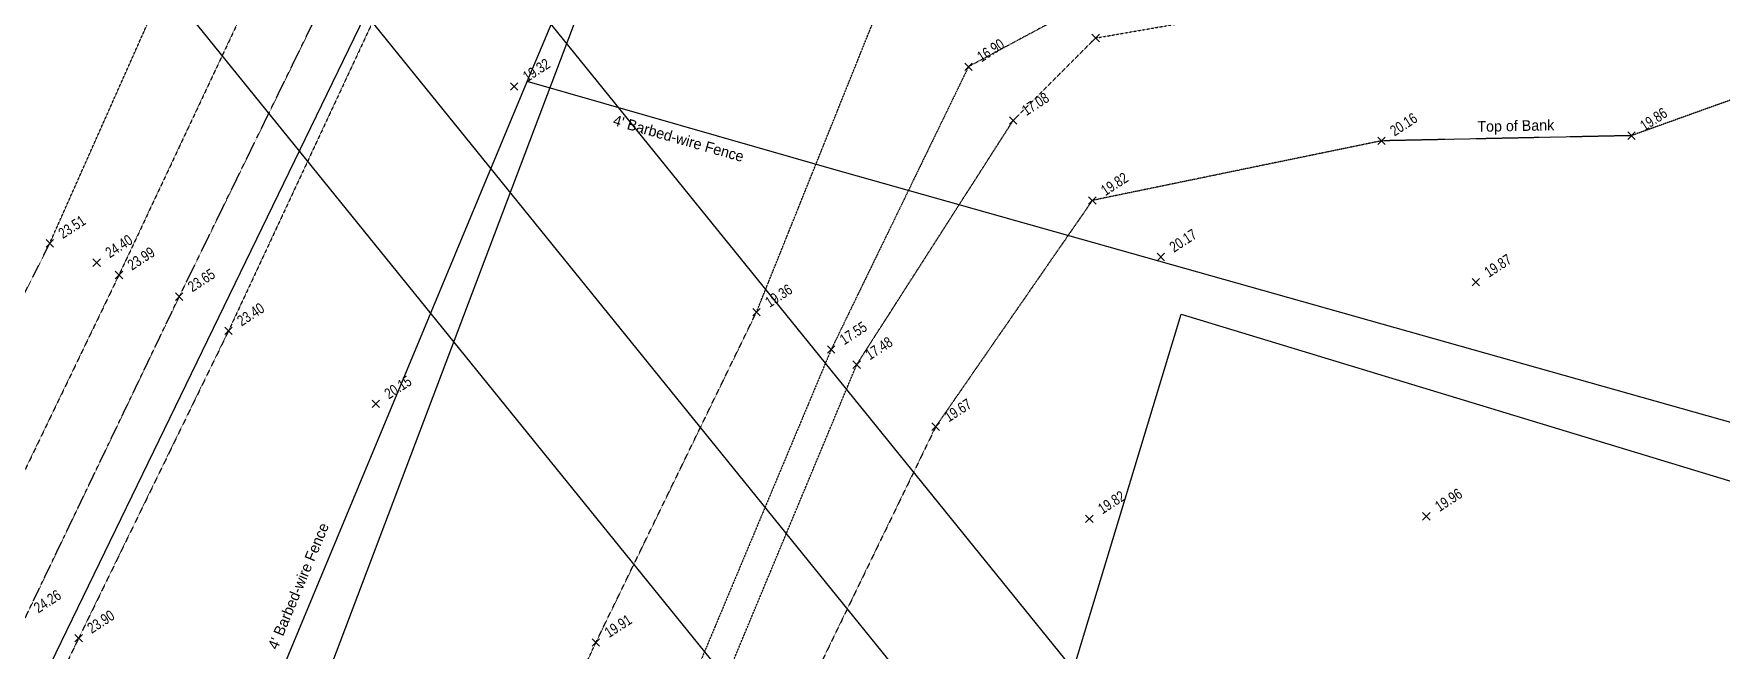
# Model space of a CAD drawing. Header units: inches. Extents: x -625442 to 34963, y -27993 to 66986.
# Drawn here: x -340169 to -337131, y 32809 to 33918 of the extents above; entities that cross this region are included whole.
import ezdxf
from ezdxf.enums import TextEntityAlignment as Align

# ---------------------------------------------------------------- set-up
doc = ezdxf.new("R2010")
doc.units = ezdxf.units.IN
doc.header["$LTSCALE"] = 0.5
doc.header["$MEASUREMENT"] = 0
for name, pattern in [('CENTER2', [1.125, 0.75, -0.125, 0.125, -0.125]), ('DASHED2', [0.375, 0.25, -0.125]), ('DIVIDE2', [0.625, 0.25, -0.125, 0, -0.125, 0, -0.125])]:
    doc.linetypes.add(name, pattern=pattern)
for name, color, linetype in [('CL_ROAD', 227, 'CENTER2'), ('EASEMENT', 7, 'Continuous'), ('EDGE OF PAVEMENT', 253, 'DASHED2'), ('FENCE', 7, 'FEN_LINE'), ('OVERHEAD WIRE', 251, 'OHE_POWER_LINE'), ('P-BELOW-LIGHT', 143, 'Continuous'), ('SPOT ELEVATION TEXT', 252, 'Continuous'), ('TEXT', 7, 'Continuous'), ('TOE OF SLOPE', 36, 'DIVIDE2'), ('TOP OF BANK', 252, 'DASHED2')]:
    doc.layers.add(name, color=color, linetype=linetype)
doc.styles.add('BLDG', font='IC-Romans.shx', dxfattribs={"width": 0.8})
doc.styles.add('ROMANS', font='ROMANS.SHX', dxfattribs={"height": 0.2})
doc.styles.get("Standard").update_dxf_attribs({"font": 'Arial.ttf'})
doc.styles.add('TXT', font='IC-Romans.shx')
doc.linetypes.add('FEN_LINE', pattern='A,0.5,-0.2,[" X ",Standard,S=0.1,R=0,X=-0.1,Y=-0.05],-0.25', length=0.95)
doc.linetypes.add('OHE_POWER_LINE', pattern='A,0.43,["OE",ROMANS,S=0.07,R=0,X=0,Y=-0.036398],0.009979,-0.121091', length=0.56107)

# ---------------------------------------------------------------- blocks, each defined once
blk = doc.blocks.new('SPT10')
at = {"color": 0, "linetype": 'Continuous'}
for p, q in [((-0.35, -0.35), (0.35, 0.35)), ((0.35, -0.35), (-0.35, 0.35))]:
    blk.add_line(p, q, dxfattribs=at)

msp = doc.modelspace()

# ---------------------------------------------------------------- linework, layer by layer
at = {"layer": 'CL_ROAD'}
msp.add_lwpolyline([(-343415.81911, 26278.85106), (-343083.91425, 26823.08728), (-342806.24996, 27353.88551), (-342518.94764, 27921.17188), (-342258.80252, 28472.3442), (-341988.51302, 29053.4341), (-341739.13905, 29591.55351), (-341443.23432, 30180.54676), (-341206.61389, 30715.9731), (-340956.09777, 31255.70594), (-340702.23985, 31783.04412), (-340442.86979, 32332.66988), (-340184.36452, 32867.21318), (-339907.13214, 33444.93484), (-339647.64983, 33975.56318)], dxfattribs=at)
at = {"layer": 'DEFPOINTS'}
for p, q in [((-330232.80579, 22816.15856), (-341882.06131, 37201.33011)), ((-330425.45724, 22660.14749), (-342074.71277, 37045.31904)), ((-330618.1087, 22504.13642), (-342267.36422, 36889.30797))]:
    msp.add_line(p, q, dxfattribs=at)
at = {"layer": 'EASEMENT'}
msp.add_lwpolyline([(-335255.35094, 62485.96518, 0.1626301766), (-337622.07832, 56263.58777), (-338336.14519, 38866.35599, -0.1030827088), (-339572.87769, 33950.42063), (-343177.50559, 26524.35845, -0.0480698895), (-344991.60308, 23551.94768), (-351983.43791, 14239.82586, -0.0821429728), (-354911.40353, 11441.03679), (-355741.37491, 10874.52878, -0.0683606838), (-358767.79985, 9365.96362), (-364360.4446, 7475.86938, -0.0559828453), (-366446.12912, 7022.46018), (-366484.80621, 7018.49311, 0.1646773725), (-369940.43815, 5439.36656), (-371010.06136, 4432.74865, 0.0898707178), (-373236.49712, 1420.3017)], format="xyb", dxfattribs=at)
at = {"layer": 'EDGE OF PAVEMENT'}
for points in [[(-339757.16687, 34033.08692), (-340015.72036, 33484.0535), (-340287.13178, 32921.48979), (-340550.24963, 32375.32108), (-340808.97373, 31823.51402), (-341056.61551, 31298.52369), (-341299.30332, 30766.06373), (-341545.93704, 30231.1613), (-341833.59532, 29642.48408), (-342091.71524, 29107.0741), (-342367.26167, 28526.12593), (-342627.15995, 27983.58295), (-342909.837, 27417.01012), (-343200.4082, 26877.48219), (-343507.29575, 26340.46451)], [(-339557.07578, 33943.53682), (-339818.46022, 33383.50123), (-340088.24324, 32830.54393), (-340359.20099, 32271.30445)]]:
    msp.add_lwpolyline(points, dxfattribs=at)
at = {"layer": 'FENCE'}
for points in [[(-339926.16426, 32283.13143), (-339280.89032, 33831.85857), (-338562.07734, 35537.54031), (-337937.55289, 37055.09066), (-337806.37529, 39056.54679), (-337655.26042, 41219.26017), (-337554.34276, 42763.95999)], [(-336824.1653, 33137.0938), (-338733.06011, 33675.15848), (-339280.89032, 33831.85857)]]:
    msp.add_lwpolyline(points, dxfattribs=at)
at = {"layer": 'OVERHEAD WIRE'}
msp.add_lwpolyline([(-336603.2799, 30334.37478), (-339965.50712, 31904.49087), (-338238.50498, 36464.53545), (-337892.33383, 41118.22265), (-337570.38244, 45371.53407)], dxfattribs=at)
at = {"layer": 'P-BELOW-LIGHT'}
msp.add_lwpolyline([(-338478.37022, 32177.20859), (-338103.10339, 33413.50904), (-336683.08027, 32982.47501)], dxfattribs=at)
at = {"layer": 'TOE OF SLOPE'}
msp.add_lwpolyline([(-339927.18247, 30845.66053), (-339586.72259, 31461.86903), (-339168.05423, 32251.07793), (-338932.09133, 32735.54665), (-338687.41315, 33322.53168), (-338405.64803, 33762.03083), (-338257.28703, 33910.36966), (-337788.41879, 33991.42096), (-337302.93051, 34068.87954), (-336923.84988, 34047.62343), (-336565.73975, 34013.98147, 0.2737642393), (-336190.95867, 34547.23375), (-336050.27915, 35017.9434), (-335823.09613, 35035.76952), (-335394.65077, 34902.22698), (-334916.80917, 34552.87563), (-334475.09165, 34030.80662), (-334091.65168, 33524.97988), (-333721.6326, 33006.52942), (-333376.28769, 32578.464)], format="xyb", dxfattribs=at)
msp.add_lwpolyline([(-338262.26339, 33978.62407), (-338486.28269, 33858.67479), (-338733.49402, 33349.77384), (-338982.08398, 32757.01794), (-339249.92637, 32282.00732), (-339628.31912, 31488.73918), (-339992.89845, 30813.49179), (-339927.18247, 30845.66053)], dxfattribs=at)
at = {"layer": 'TOP OF BANK'}
for points in [[(-343612.27716, 26401.52853), (-343300.16494, 26928.04014), (-343043.19454, 27478.21184), (-342773.8487, 28049.01205), (-342512.1303, 28589.69922), (-342242.023, 29177.96393), (-342001.16339, 29720.9616), (-341720.69178, 30300.3233), (-341475.23464, 30843.87838), (-341189.06559, 31376.77666), (-340954.35496, 31885.05895), (-340695.73837, 32433.70202), (-340425.07705, 32975.4574), (-340140.27179, 33540.88554), (-339896.00577, 34089.55894)], [(-339781.06814, 31591.50751), (-339396.73438, 32303.05454), (-339156.95684, 32822.75628), (-338867.89712, 33417.12071), (-338656.00011, 33943.78394)], [(-336467.10027, 33790.44751), (-336726.1177, 33738.77652), (-336957.67218, 33854.76028), (-337292.64251, 33734.68778), (-337742.67696, 33725.34869), (-338263.2381, 33618.1027), (-338545.25183, 33210.95181), (-338804.71128, 32676.88328), (-339054.48915, 32183.85431), (-339458.15715, 31396.02055)]]:
    msp.add_lwpolyline(points, dxfattribs=at)

# ---------------------------------------------------------------- block references
at = {"layer": 'SPOT ELEVATION TEXT', "xscale": 19.2, "yscale": 19.2, "zscale": 19.2}
for p in [(-338257.28703, 33910.36966), (-338486.28269, 33858.67479), (-339303.9828, 33823.05446), (-338405.64803, 33762.03083), (-337742.67696, 33725.34869), (-337292.64251, 33734.68778), (-338263.2381, 33618.1027), (-340140.27179, 33540.88554), (-340055.74656, 33506.20347), (-338139.71608, 33516.23742), (-340015.72036, 33484.0535), (-339907.13214, 33444.93484), (-337572.89978, 33471.08609), (-338867.89712, 33417.12071), (-339818.46022, 33383.50123), (-338733.49402, 33349.77384), (-338687.41315, 33322.53168), (-339553.39171, 33252.16735), (-338545.25183, 33210.95181), (-337661.79977, 33049.65247), (-338268.57643, 33045.37056), (-340088.24324, 32830.54393), (-339156.95684, 32822.75628)]:
    msp.add_blockref('SPT10', p, dxfattribs=at)

# ---------------------------------------------------------------- texts
at = {"layer": 'SPOT ELEVATION TEXT', "style": 'BLDG', "width": 0.8}
for s, p in [('16.90', (-338441.17051, 33880.2746)), ('19.32', (-339258.87062, 33844.65427)), ('17.08', (-338360.53585, 33783.63065)), ('19.86', (-337247.53033, 33756.28759)), ('20.16', (-337697.56478, 33746.9485)), ('19.82', (-338218.12593, 33639.70252)), ('23.51', (-340095.15961, 33562.48535)), ('24.40', (-340010.63438, 33527.80329)), ('20.17', (-338094.60391, 33537.83723)), ('23.99', (-339970.60818, 33505.65332)), ('19.87', (-337527.7876, 33492.6859)), ('23.65', (-339862.01997, 33466.53466)), ('19.36', (-338822.78495, 33438.72053)), ('23.40', (-339773.34804, 33405.10104)), ('17.55', (-338688.38184, 33371.37365)), ('17.48', (-338642.30097, 33344.1315)), ('20.15', (-339508.27954, 33273.76716)), ('19.67', (-338500.13965, 33232.55163)), ('19.82', (-338223.46425, 33066.97038)), ('19.96', (-337616.68759, 33071.25228)), ('24.26', (-340139.25235, 32888.81299)), ('23.90', (-340043.13107, 32852.14374)), ('19.91', (-339111.84467, 32844.35609))]:
    msp.add_text(s, height=19.2, rotation=33, dxfattribs=at).set_placement(p, align=Align.CENTER)
at = {"layer": 'TEXT', "char_height": 19.2, "attachment_point": 1, "style": 'TXT'}
for s, insert, rotation in [("4' Barbed-wire Fence", (-339122.46341, 33772.4587), 344.03747443), ('Top of Bank', (-337570.23183, 33760.60322), 1.18882767), ("4' Barbed-wire Fence", (-339748.34948, 32815.79878), 67.38105051)]:
    msp.add_mtext(s, dxfattribs=dict(at, insert=insert, rotation=rotation))

doc.saveas('drawing.dxf')
